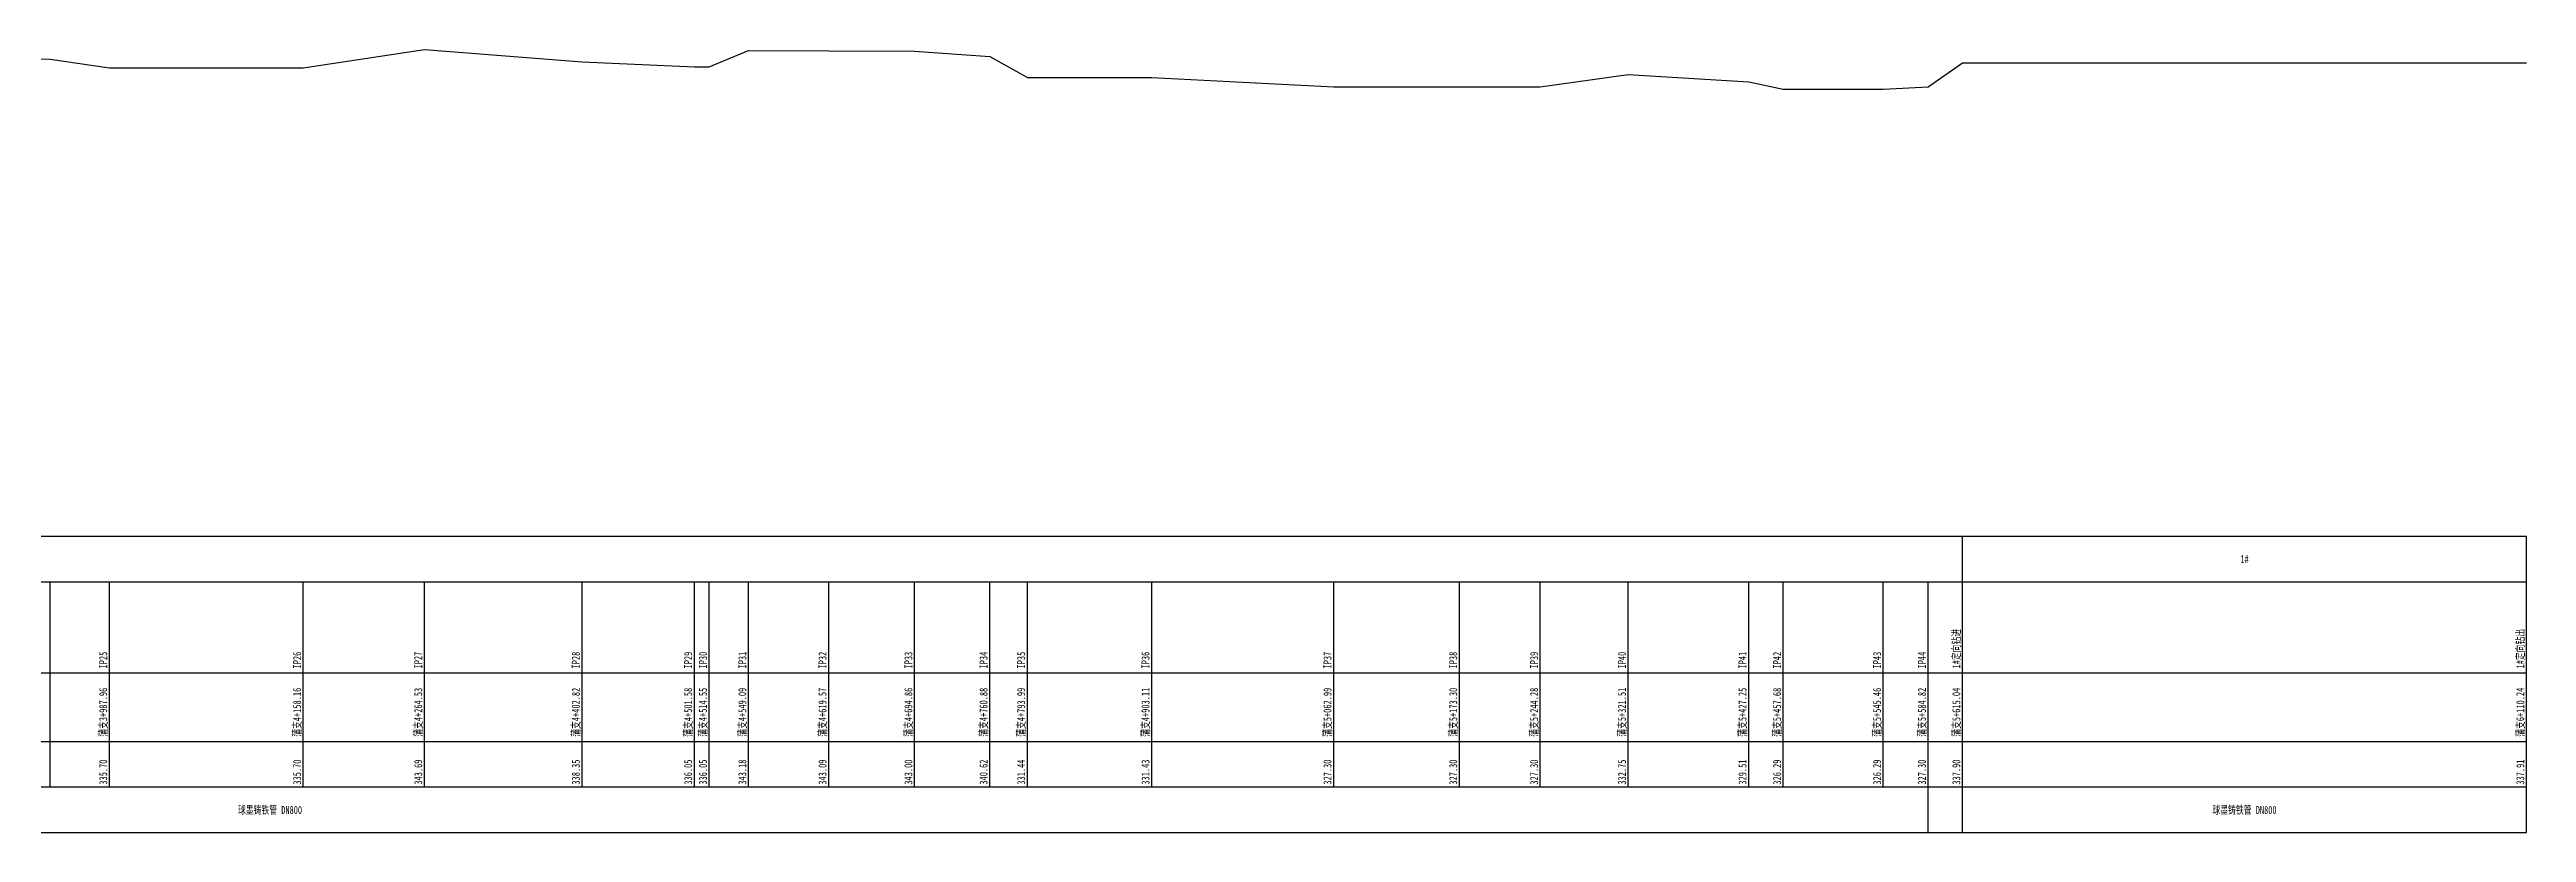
# Model space of a CAD drawing. Header units: millimetres. Extents: x -40 to 2133, y -483 to 355.
# Drawn here: x 1046 to 2133, y -150 to 194 of the extents above; entities that cross this region are included whole.
import ezdxf
from ezdxf.enums import TextEntityAlignment as Align

# ---------------------------------------------------------------- set-up
doc = ezdxf.new("R2010")
doc.units = ezdxf.units.MM
for name, color, linetype in [('纵断面_文字标注', 7, 'Continuous'), ('纵断面_管中心线', 2, 'Continuous'), ('纵断面_表格线框', 7, 'Continuous')]:
    doc.layers.add(name, color=color, linetype=linetype)
doc.styles.get("Standard").update_dxf_attribs({"font": '', "width": 0.7})
doc.styles.get('Standard').set_extended_font_data('仿宋')

msp = doc.modelspace()

# ---------------------------------------------------------------- linework, layer by layer
at = {"layer": '纵断面_管中心线'}
msp.add_lwpolyline([(900.7, 190.1), (1046.1, 189.5), (1072.1, 185.7), (1157.2, 185.7), (1210.4, 193.7), (1279.6, 188.3), (1328.9, 186.1), (1335.4, 186.1), (1352.7, 193.2), (1387.9, 193.1), (1425.6, 193), (1458.6, 190.6), (1475.1, 181.4), (1529.7, 181.4), (1609.7, 177.3), (1664.8, 177.3), (1700.3, 177.3), (1738.9, 182.7), (1791.8, 179.5), (1807, 176.3), (1850.9, 176.3), (1870.6, 177.3), (1885.7, 187.9), (2133.3, 187.9)], dxfattribs=at)
at = {"layer": '纵断面_表格线框'}
for p, q in [((414.6, -20), (2133.3, -20)), ((1885.7, -150), (1885.7, -20)), ((2133.3, -150), (2133.3, -20)), ((414.6, -40), (2133.3, -40)), ((1046.1, -130), (1046.1, -40)), ((1072.1, -130), (1072.1, -40)), ((1157.2, -130), (1157.2, -40)), ((1210.4, -130), (1210.4, -40)), ((1279.6, -130), (1279.6, -40)), ((1328.9, -130), (1328.9, -40)), ((1335.4, -130), (1335.4, -40)), ((1352.7, -130), (1352.7, -40)), ((1387.9, -130), (1387.9, -40)), ((1425.6, -130), (1425.6, -40)), ((1458.6, -130), (1458.6, -40)), ((1475.1, -130), (1475.1, -40)), ((1529.7, -130), (1529.7, -40)), ((1609.6, -130), (1609.6, -40)), ((1664.8, -130), (1664.8, -40)), ((1700.3, -130), (1700.3, -40)), ((1738.9, -130), (1738.9, -40)), ((1791.8, -130), (1791.8, -40)), ((1807, -130), (1807, -40)), ((1850.9, -130), (1850.9, -40)), ((1870.6, -150), (1870.6, -40)), ((414.6, -80), (2133.3, -80)), ((414.6, -110), (2133.3, -110)), ((414.6, -130), (2133.3, -130)), ((414.6, -150), (2133.3, -150))]:
    msp.add_line(p, q, dxfattribs=at)

# ---------------------------------------------------------------- texts
at = {"layer": '纵断面_文字标注', "width": 0.7}
for s, p in [('1#', (2009.5, -30)), ('球墨铸铁管 DN800', (1142.6, -140)), ('球墨铸铁管 DN800', (2009.5, -140))]:
    msp.add_text(s, height=3.5, dxfattribs=at).set_placement(p, align=Align.MIDDLE)
for s, p in [('1#定向钻进', (1884.7, -78)), ('1#定向钻出', (2132.3, -78)), ('IP25', (1071.1, -78)), ('IP26', (1156.2, -78)), ('IP27', (1209.4, -78)), ('IP28', (1278.6, -78)), ('IP29', (1327.9, -78)), ('IP30', (1334.4, -78)), ('IP31', (1351.7, -78)), ('IP32', (1386.9, -78)), ('IP33', (1424.6, -78)), ('IP34', (1457.6, -78)), ('IP35', (1474.1, -78)), ('IP36', (1528.7, -78)), ('IP37', (1608.6, -78)), ('IP38', (1663.8, -78)), ('IP39', (1699.3, -78)), ('IP40', (1737.9, -78)), ('IP41', (1790.8, -78)), ('IP42', (1806, -78)), ('IP43', (1849.9, -78)), ('IP44', (1869.6, -78)), ('蒲支3+987.96', (1071.1, -108)), ('蒲支4+158.16', (1156.2, -108)), ('蒲支4+264.53', (1209.4, -108)), ('蒲支4+402.82', (1278.6, -108)), ('蒲支4+501.58', (1327.9, -108)), ('蒲支4+514.55', (1334.4, -108)), ('蒲支4+549.09', (1351.7, -108)), ('蒲支4+619.57', (1386.9, -108)), ('蒲支4+694.86', (1424.6, -108)), ('蒲支4+760.88', (1457.6, -108)), ('蒲支4+793.99', (1474.1, -108)), ('蒲支4+903.11', (1528.7, -108)), ('蒲支5+062.99', (1608.6, -108)), ('蒲支5+173.30', (1663.8, -108)), ('蒲支5+244.28', (1699.3, -108)), ('蒲支5+321.51', (1737.9, -108)), ('蒲支5+427.25', (1790.8, -108)), ('蒲支5+457.68', (1806, -108)), ('蒲支5+545.46', (1849.9, -108)), ('蒲支5+584.82', (1869.6, -108)), ('蒲支5+615.04', (1884.7, -108)), ('蒲支6+110.24', (2132.3, -108)), ('335.70', (1071.1, -129)), ('335.70', (1156.2, -129)), ('343.69', (1209.4, -129)), ('338.35', (1278.6, -129)), ('336.05', (1327.9, -129)), ('336.05', (1334.4, -129)), ('343.18', (1351.7, -129)), ('343.09', (1386.9, -129)), ('343.00', (1424.6, -129)), ('340.62', (1457.6, -129)), ('331.44', (1474.1, -129)), ('331.43', (1528.7, -129)), ('327.30', (1608.6, -129)), ('327.30', (1663.8, -129)), ('327.30', (1699.3, -129)), ('332.75', (1737.9, -129)), ('329.51', (1790.8, -129)), ('326.29', (1806, -129)), ('326.29', (1849.9, -129)), ('327.30', (1869.6, -129)), ('337.90', (1884.7, -129)), ('337.91', (2132.3, -129))]:
    msp.add_text(s, height=3.5, rotation=90, dxfattribs=at).set_placement(p)

doc.saveas('drawing.dxf')
